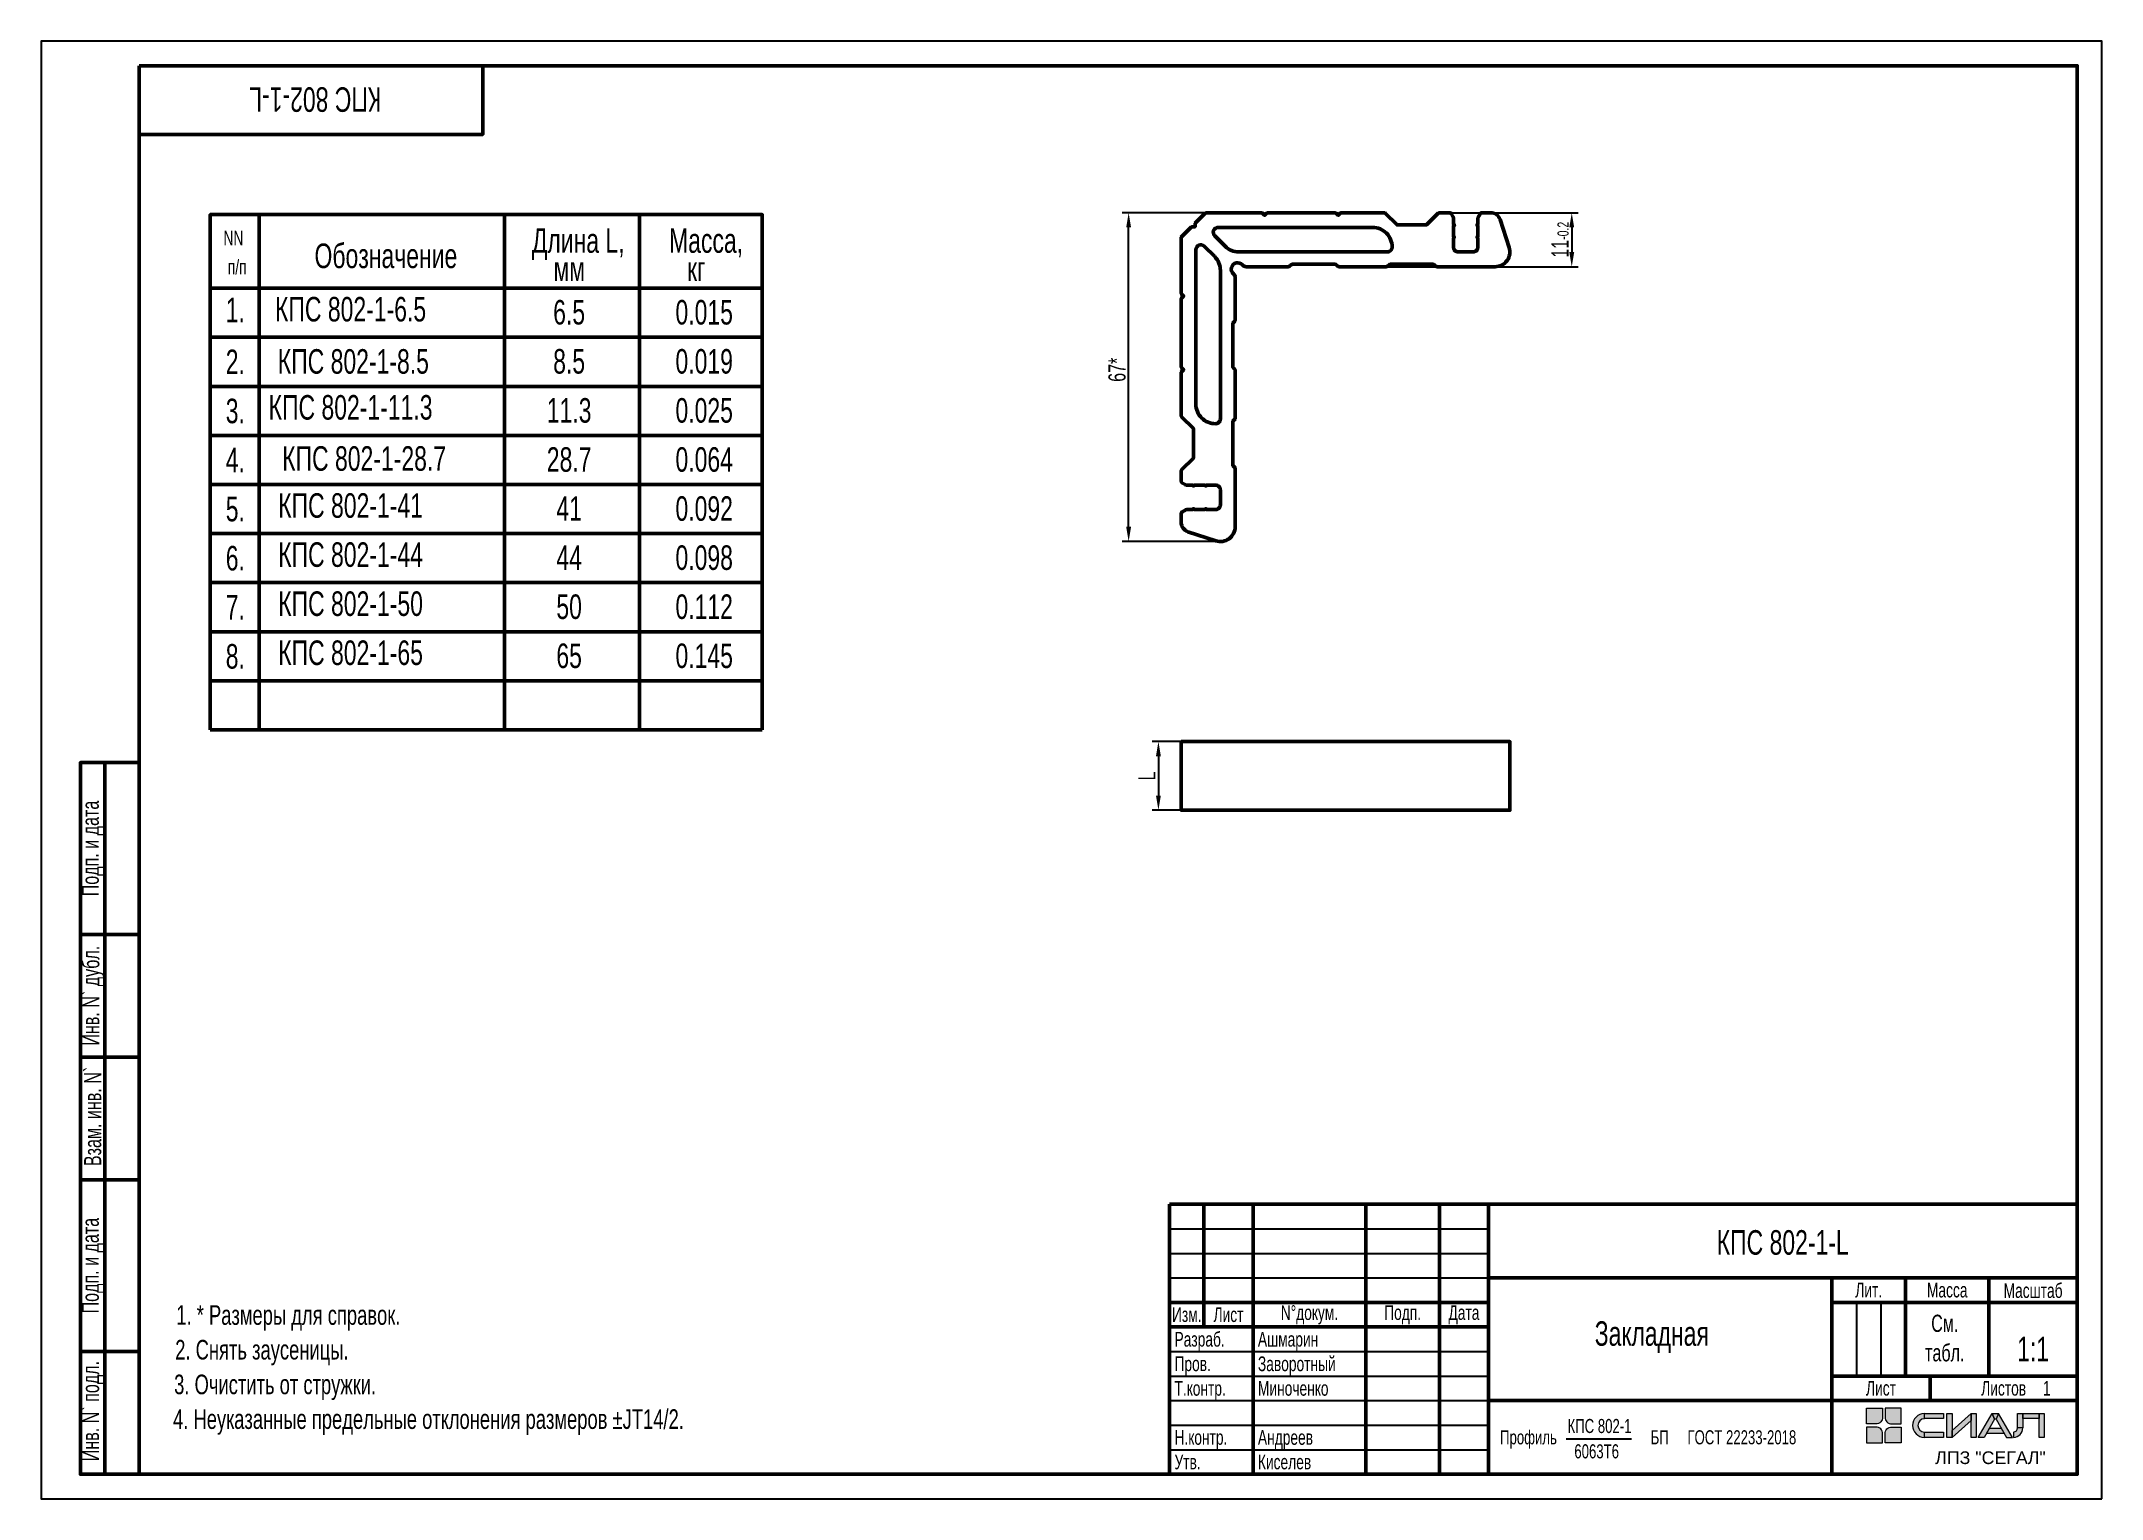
# Model space of a CAD drawing. Extents: x 3117 to 3537, y -625 to -328.
import ezdxf
from ezdxf.enums import TextEntityAlignment as Align

# ---------------------------------------------------------------- set-up
doc = ezdxf.new("R2010")
doc.units = 0
doc.header["$LTSCALE"] = 10
doc.header["$MEASUREMENT"] = 0
doc.header["$PDMODE"] = 3
doc.header["$PDSIZE"] = 5
doc.layers.get('0').update_dxf_attribs({"linetype": 'CONTINUOUS', "lineweight": 50})
doc.layers.get('DEFPOINTS').update_dxf_attribs({"linetype": 'CONTINUOUS'})
doc.layers.add('3', color=1, linetype='CONTINUOUS', lineweight=25)
doc.layers.add('4', color=4, linetype='CONTINUOUS', lineweight=25)
doc.styles.add('2', font='RUSS.SHX', dxfattribs={"width": 0.7, "height": 2})
doc.styles.add('3', font='RUSS.SHX', dxfattribs={"width": 0.7, "height": 3})
doc.styles.add('4', font='RUSS.shx', dxfattribs={"width": 0.7, "height": 3.5})
doc.styles.add('5', font='RUSS.SHX', dxfattribs={"width": 0.7})
doc.styles.add('System 2', font='arial.ttf', dxfattribs={"height": 2.7})
doc.dimstyles.new('MX1$0', dxfattribs={"dimtxt": 2.5, "dimasz": 3, "dimexe": 1.3, "dimexo": 0.6, "dimgap": 0.6, "dimtad": 1, "dimdec": 1, "dimzin": 12, "dimdsep": 46, "dimtxsty": '4', "dimcen": 0, "dimclrd": 256, "dimclre": 256, "dimclrt": 256, "dimaunit": 1, "dimadec": 0, "dimazin": 0, "dimtfac": 1, "dimtdec": 1, "dimtmove": 0, "dimatfit": 3, "dimfxl": 0, "dimtvp": 1, "dimtolj": 1, "dimtzin": 12, "dimlwd": -1, "dimlwe": -1, "dimarcsym": 0})

# ---------------------------------------------------------------- blocks, each defined once
blk = doc.blocks.new('Logo')
at = {"lineweight": 0, "ltscale": 0.5}
h = blk.add_hatch(color=164, dxfattribs=at)
h.dxf.hatch_style = 1
h.paths.add_polyline_path([(-39.18, 13.47), (-39.18, 11.62, 0.414214), (-37.82, 10.26), (-35.86, 10.26), (-35.86, 13.47)])
h.paths.add_polyline_path([(-42.98, 10.26), (-41.02, 10.26, 0.414214), (-39.66, 11.62), (-39.66, 13.47), (-42.98, 13.47)])
h = blk.add_hatch(color=164, dxfattribs=at)
h.dxf.hatch_style = 1
h.paths.add_polyline_path([(-35.86, 6.41), (-35.86, 9.62), (-37.82, 9.62, 0.414214), (-39.18, 8.26), (-39.18, 6.41)])
h.paths.add_polyline_path([(-39.66, 6.41), (-39.66, 8.26, 0.414214), (-41.02, 9.62), (-42.98, 9.62), (-42.98, 6.41)])
at = {"layer": '4'}
h = blk.add_hatch(color=164, dxfattribs=at)
h.dxf.hatch_style = 1
h.paths.add_polyline_path([(-27.27, 12.39), (-31.16, 12.39), (-31.16, 11.32), (-27.27, 11.32)])
h.paths.add_polyline_path([(-31.16, 11.32), (-31.16, 12.39, 0.978007), (-31.16, 7.51), (-31.16, 8.58, -0.960986)])
h.paths.add_polyline_path([(-27.27, 8.58), (-31.16, 8.58), (-31.16, 7.51), (-27.27, 7.51)])
h.paths.add_polyline_path([(-25.49, 12.39), (-26.56, 12.39), (-26.56, 7.51), (-25.49, 7.51)])
h.paths.add_polyline_path([(-21.64, 10.93), (-21.64, 12.39), (-25.49, 8.94), (-25.49, 7.51)])
h.paths.add_polyline_path([(-20.57, 12.39), (-21.64, 12.39), (-21.64, 7.51), (-20.57, 7.51)])
h.paths.add_polyline_path([(-16.85, 11.24), (-17.33, 12.39), (-20.18, 7.51), (-18.94, 7.51)])
h.paths.add_polyline_path([(-16.04, 12.39), (-17.33, 12.39), (-16.85, 11.24), (-16.52, 11.24)])
h.paths.add_polyline_path([(-16.04, 12.39), (-16.52, 11.24), (-14.44, 7.51), (-13.19, 7.51)])
h.paths.add_polyline_path([(-15.48, 9.38), (-17.89, 9.38), (-18.49, 8.31), (-14.88, 8.31)])
h.paths.add_polyline_path([(-11.1, 9.45), (-12.18, 9.45, -0.37614), (-12.97, 8.58), (-12.97, 7.51, 0.403365)])
h.paths.add_polyline_path([(-11.11, 12.39), (-12.18, 12.39), (-12.18, 9.45), (-11.1, 9.45)])
h.paths.add_polyline_path([(-7.79, 12.39), (-11.11, 12.39), (-11.11, 11.32), (-7.79, 11.32)])
h.paths.add_polyline_path([(-6.72, 12.39), (-7.79, 12.39), (-7.79, 7.51), (-6.72, 7.51)])
at = {"color": 164, "lineweight": 0, "ltscale": 0.5}
blk.add_line((-12.97, 8.58), (-12.97, 7.51), dxfattribs=at)
for points in [[(-42.98, 13.47), (-39.66, 13.47), (-39.66, 11.62, -0.414214), (-41.02, 10.26), (-42.98, 10.26)], [(-35.86, 13.47), (-39.18, 13.47), (-39.18, 11.62, 0.414214), (-37.82, 10.26), (-35.86, 10.26)], [(-42.98, 6.41), (-39.66, 6.41), (-39.66, 8.26, 0.414214), (-41.02, 9.62), (-42.98, 9.62)], [(-35.86, 6.41), (-39.18, 6.41), (-39.18, 8.26, -0.414214), (-37.82, 9.62), (-35.86, 9.62)]]:
    blk.add_lwpolyline(points, format="xyb", close=True, dxfattribs=at)
for points in [[(-31.16, 11.32), (-31.16, 12.39), (-27.27, 12.39), (-27.27, 11.32)], [(-31.16, 7.51), (-31.16, 8.58), (-27.27, 8.58), (-27.27, 7.51)], [(-26.56, 12.39), (-25.49, 12.39), (-25.49, 7.51), (-26.56, 7.51)], [(-21.64, 12.39), (-21.64, 10.93), (-25.49, 7.51), (-25.49, 8.94)], [(-21.64, 12.39), (-20.57, 12.39), (-20.57, 7.51), (-21.64, 7.51)], [(-17.33, 12.39), (-16.85, 11.24), (-18.94, 7.51), (-20.18, 7.51)], [(-18.49, 8.31), (-17.89, 9.38), (-15.48, 9.38), (-14.88, 8.31)], [(-16.04, 12.39), (-16.52, 11.24), (-14.44, 7.51), (-13.19, 7.51)], [(-12.18, 12.39), (-11.11, 12.39), (-11.1, 9.45), (-12.18, 9.45)], [(-11.11, 11.32), (-11.11, 12.39), (-7.79, 12.39), (-7.79, 11.32)], [(-7.79, 12.39), (-6.72, 12.39), (-6.72, 7.51), (-7.79, 7.51)]]:
    blk.add_lwpolyline(points, close=True, dxfattribs=at)
blk.add_lwpolyline([(-17.33, 12.39), (-16.04, 12.39), (-16.52, 11.24), (-16.85, 11.24), (-17.33, 12.39)], dxfattribs=at)
for centre, radius, start, end in [((-31.11, 9.95), 2.44, 91.274, 268.726), ((-31.11, 9.95), 1.37, 92.2795, 267.7205), ((-13.05, 9.45), 1.94, 272.1303, 0), ((-13.07, 9.47), 0.897, 276.2064, 358.6595)]:
    blk.add_arc(centre, radius, start, end, dxfattribs=at)
at = {"color": 8, "ltscale": 0.5, "style": 'System 2'}
blk.add_text('ЛПЗ "СЕГАЛ"', height=2.592, dxfattribs=at).set_placement((-28.95, 2.07))
blk = doc.blocks.new('*D42')
at = {"layer": '4'}
for p, q in [((3403.43, -362.48), (3430.06, -362.48)), ((3428.76, -365.48), (3428.76, -370.48)), ((3388.45, -373.48), (3430.06, -373.48))]:
    blk.add_line(p, q, dxfattribs=at)
for points in [[(3428.26, -365.48), (3429.26, -365.48), (3428.76, -362.48)], [(3428.26, -370.48), (3429.26, -370.48), (3428.76, -373.48)]]:
    blk.add_solid(points, dxfattribs=at)
at = {"layer": 'DEFPOINTS', "color": 0}
for p in [(3402.83, -362.48), (3387.85, -373.48), (3428.76, -373.48)]:
    blk.add_point(p, dxfattribs=at)
at = {"layer": '4', "insert": (3426.39, -367.98), "char_height": 3.5, "attachment_point": 5, "rotation": 90, "style": '4'}
blk.add_mtext('\\A1;11{\\A0;\\H0.65x;-0.2}', dxfattribs=at)
blk = doc.blocks.new('*D43')
at = {"layer": '4'}
for p, q in [((3362.48, -362.48), (3337.14, -362.48)), ((3338.44, -426.48), (3338.44, -365.48)), ((3356.55, -429.48), (3337.14, -429.48))]:
    blk.add_line(p, q, dxfattribs=at)
for points in [[(3337.94, -365.48), (3338.94, -365.48), (3338.44, -362.48)], [(3337.94, -426.48), (3338.94, -426.48), (3338.44, -429.48)]]:
    blk.add_solid(points, dxfattribs=at)
at = {"layer": 'DEFPOINTS', "color": 0}
for p in [(3338.44, -362.48), (3363.08, -362.48), (3357.15, -429.48)]:
    blk.add_point(p, dxfattribs=at)
at = {"layer": '4', "insert": (3336.09, -394.48), "char_height": 3.5, "attachment_point": 5, "rotation": 90, "style": '4'}
blk.add_mtext('\\A1;67*', dxfattribs=at)
blk = doc.blocks.new('*D44')
at = {"layer": '4'}
for p, q in [((3351.72, -470.24), (3343.21, -470.24)), ((3344.51, -473.24), (3344.51, -481.24)), ((3351.72, -484.24), (3343.21, -484.24))]:
    blk.add_line(p, q, dxfattribs=at)
for points in [[(3344.01, -473.24), (3345.01, -473.24), (3344.51, -470.24)], [(3344.01, -481.24), (3345.01, -481.24), (3344.51, -484.24)]]:
    blk.add_solid(points, dxfattribs=at)
at = {"layer": 'DEFPOINTS', "color": 0}
for p in [(3352.32, -470.24), (3344.51, -484.24), (3352.32, -484.24)]:
    blk.add_point(p, dxfattribs=at)
at = {"layer": '4', "insert": (3342.16, -477.24), "char_height": 3.5, "attachment_point": 5, "rotation": 90, "style": '4'}
blk.add_mtext('\\A1;L', dxfattribs=at)

msp = doc.modelspace()

# ---------------------------------------------------------------- linework, layer by layer
at = {"linetype": 'Continuous'}
for p, q in [((3129.79, -474.53), (3129.79, -619.53)), ((3124.79, -509.53), (3136.79, -509.53)), ((3136.79, -534.53), (3124.79, -534.53)), ((3124.79, -559.53), (3136.79, -559.53)), ((3136.79, -594.53), (3124.79, -594.53))]:
    msp.add_line(p, q, dxfattribs=at)
for points in [[(3206.79, -332.53), (3206.79, -346.53), (3136.79, -346.53)], [(3151.24, -467.86), (3151.24, -362.86), (3263.76, -362.86), (3263.76, -467.86)], [(3161.24, -362.86), (3161.24, -467.86)], [(3211.24, -362.86), (3211.24, -467.86)], [(3238.77, -362.86), (3238.77, -467.86)], [(3151.24, -377.86), (3263.76, -377.86)], [(3151.24, -387.86), (3263.76, -387.86)], [(3151.24, -397.86), (3263.76, -397.86)], [(3151.24, -407.86), (3263.76, -407.86)], [(3151.24, -417.86), (3263.76, -417.86)], [(3151.24, -427.86), (3263.76, -427.86)], [(3151.24, -437.86), (3263.76, -437.86)], [(3151.24, -447.86), (3263.76, -447.86)], [(3151.24, -457.86), (3263.76, -457.86)], [(3151.24, -467.86), (3263.76, -467.86)], [(3346.79, -564.53), (3531.79, -564.53)], [(3346.79, -619.53), (3346.79, -564.53)], [(3353.79, -564.53), (3353.79, -589.53)], [(3363.79, -564.53), (3363.79, -619.53)], [(3386.79, -564.53), (3386.79, -619.53)], [(3401.79, -564.53), (3401.79, -619.53)], [(3411.79, -564.53), (3411.79, -619.53)], [(3411.79, -579.53), (3531.79, -579.53)], [(3481.79, -579.53), (3481.79, -619.53)], [(3496.79, -579.53), (3496.79, -599.53)], [(3513.79, -579.53), (3513.79, -599.53)], [(3346.79, -584.53), (3411.79, -584.53)], [(3481.79, -584.53), (3531.79, -584.53)], [(3346.79, -589.53), (3411.79, -589.53)], [(3481.79, -599.53), (3531.79, -599.53)], [(3501.79, -599.53), (3501.79, -604.53)], [(3411.79, -604.53), (3531.79, -604.53)]]:
    msp.add_lwpolyline(points)
msp.add_lwpolyline([(3136.79, -332.53), (3531.79, -332.53), (3531.79, -619.53), (3136.79, -619.53)], close=True)
for points in [[(3359.73, -384.89, 0.198912), (3359.65, -385.1), (3359.65, -393.85, 0.198912), (3359.73, -394.07), (3360.06, -394.39, -0.198912), (3360.15, -394.6), (3360.15, -404.35, -0.198912), (3360.06, -404.57), (3359.73, -404.89, 0.198912), (3359.65, -405.1), (3359.65, -413.85, 0.198912), (3359.73, -414.07), (3360.06, -414.39, -0.198912), (3360.15, -414.6), (3360.15, -426.48, -0.509525), (3356.22, -429.33), (3350.53, -427.48, -0.32492), (3349.15, -425.58), (3349.15, -423.73, -0.267949), (3349.3, -423.47), (3350.08, -423.02, -0.131652), (3350.23, -422.98), (3351.45, -422.98, -1), (3351.85, -422.98), (3353.95, -422.98, -1), (3354.35, -422.98), (3356.15, -422.98, 0.414214), (3357.15, -421.98), (3357.15, -418.98, 0.414214), (3356.15, -417.98), (3354.35, -417.98, -1), (3353.95, -417.98), (3351.85, -417.98, -1), (3351.45, -417.98), (3350.23, -417.98, -0.131652), (3350.08, -417.94), (3349.3, -417.49, -0.267949), (3349.15, -417.23), (3349.15, -415.1, -0.198912), (3349.23, -414.89), (3351.65, -412.48), (3351.65, -406.48), (3349.23, -404.07, -0.198912), (3349.15, -403.85), (3349.15, -395.1, -0.198912), (3349.23, -394.89), (3349.65, -394.48), (3349.23, -394.07, -0.198912), (3349.15, -393.85), (3349.15, -380.1, -0.198912), (3349.23, -379.89), (3349.65, -379.48), (3349.23, -379.07, -0.198912), (3349.15, -378.85), (3349.15, -367.6, -0.198912), (3349.23, -367.39), (3351.21, -365.42, -0.198912), (3351.42, -365.33), (3352, -365.33), (3352, -364.75, -0.198912), (3352.09, -364.54), (3354.06, -362.57, -0.198912), (3354.27, -362.48), (3365.52, -362.48, -0.198912), (3365.73, -362.57), (3366.15, -362.98), (3366.56, -362.57, -0.198912), (3366.77, -362.48), (3380.52, -362.48, -0.198912), (3380.73, -362.57), (3381.15, -362.98), (3381.56, -362.57, -0.198912), (3381.77, -362.48), (3390.52, -362.48, -0.198912), (3390.73, -362.57), (3393.15, -364.98), (3399.15, -364.98), (3401.56, -362.57, -0.198912), (3401.77, -362.48), (3403.9, -362.48, -0.267949), (3404.16, -362.63), (3404.61, -363.41, -0.131652), (3404.65, -363.56), (3404.65, -364.78, -1), (3404.65, -365.18), (3404.65, -367.28, -1), (3404.65, -367.68), (3404.65, -369.48, 0.414214), (3405.65, -370.48), (3408.65, -370.48, 0.414214), (3409.65, -369.48), (3409.65, -367.68, -1), (3409.65, -367.28), (3409.65, -365.18, -1), (3409.65, -364.78), (3409.65, -363.56, -0.131652), (3409.69, -363.41), (3410.14, -362.63, -0.267949), (3410.4, -362.48), (3412.25, -362.48, -0.32492), (3414.15, -363.86), (3416, -369.55, -0.509525), (3413.15, -373.48), (3401.27, -373.48, -0.198912), (3401.06, -373.39), (3400.73, -373.07, 0.198912), (3400.52, -372.98), (3391.77, -372.98, 0.198912), (3391.56, -373.07), (3391.23, -373.39, -0.198912), (3391.02, -373.48), (3381.27, -373.48, -0.198912), (3381.06, -373.39), (3380.73, -373.07, 0.198912), (3380.52, -372.98), (3371.77, -372.98, 0.198912), (3371.56, -373.07), (3371.23, -373.39, -0.198912), (3371.02, -373.48), (3362.39, -373.48, -0.218466), (3361.63, -373.13, 1.077906), (3359.8, -374.96, -0.218466), (3360.15, -375.72), (3360.15, -384.35, -0.198912), (3360.06, -384.57)], [(3355.98, -371.43, -0.198912), (3357.15, -374.26), (3357.15, -404.48, -0.414214), (3356.15, -405.48, -0.414214), (3352.15, -401.48), (3352.15, -370.01, -0.668179), (3353.85, -369.31)], [(3358.1, -369.31, 0.198912), (3360.92, -370.48), (3391.15, -370.48, 0.414214), (3392.15, -369.48, 0.414214), (3388.15, -365.48), (3356.68, -365.48, 0.668179), (3355.98, -367.18)]]:
    msp.add_lwpolyline(points, format="xyb", close=True)
at = {"ltscale": 5}
msp.add_lwpolyline([(3349.15, -470.24), (3416.15, -470.24), (3416.15, -484.24), (3349.15, -484.24)], close=True, dxfattribs=at)
at = {"linetype": 'Continuous'}
msp.add_lwpolyline([(3136.79, -619.53), (3124.79, -619.53), (3124.79, -474.53), (3136.79, -474.53)], dxfattribs=at)
at = {"layer": '3'}
for p, q in [((3346.79, -569.53), (3411.79, -569.53)), ((3346.79, -574.53), (3411.79, -574.53)), ((3346.79, -579.53), (3411.79, -579.53)), ((3486.79, -584.53), (3486.79, -599.53)), ((3491.79, -584.53), (3491.79, -599.53)), ((3346.79, -594.53), (3411.79, -594.53)), ((3346.79, -599.53), (3411.79, -599.53)), ((3346.79, -604.53), (3411.79, -604.53)), ((3346.79, -609.53), (3411.79, -609.53)), ((3427.59, -612.29), (3440.93, -612.29)), ((3346.79, -614.53), (3411.79, -614.53))]:
    msp.add_line(p, q, dxfattribs=at)
msp.add_lwpolyline([(3536.79, -624.53), (3536.79, -327.53), (3116.79, -327.53), (3116.79, -624.53)], close=True, dxfattribs=at)

# ---------------------------------------------------------------- block references
at = {"layer": '4'}
msp.add_blockref('Logo', (3531.79, -619.53), dxfattribs=at)

# ---------------------------------------------------------------- texts
at = {"layer": '3', "style": '5', "width": 0.7}
msp.add_text('КПС 802-1-L', height=5, rotation=180, dxfattribs=at).set_placement((3172.66, -339.42), align=Align.MIDDLE_CENTER)
at = {"layer": '3', "style": '3', "width": 0.7}
for s, p in [('NN ', (3156.36, -367.62)), (' п/п', (3156.36, -373.48)), ('Лит.', (3489.29, -582.03)), ('Масса', (3505.29, -582.03)), ('Масштаб', (3522.79, -582.03)), ('Изм.', (3350.29, -587.03)), ('Лист', (3358.79, -587.03)), ('N%%Dдокум.', (3375.29, -587.03)), ('Подп.', (3394.29, -587.03)), ('Дата', (3406.79, -587.03)), ('Лист', (3491.79, -602.03)), ('Листов', (3516.79, -602.03))]:
    msp.add_text(s, height=3, dxfattribs=at).set_placement(p, align=Align.MIDDLE)
at = {"layer": '3', "style": '5', "width": 0.7}
for s, p in [('Обозначение', (3187.05, -371.26)), ('Длина L, ', (3226.9, -368.15)), ('Масса, ', (3252.96, -368.15)), ('мм', (3224.43, -373.9)), ('кг', (3250.31, -373.9)), ('1.', (3156.36, -382.3)), ('2.', (3156.36, -392.87)), ('3.', (3156.36, -402.87)), ('4.', (3156.36, -412.87)), ('5.', (3156.36, -422.87)), ('6.', (3156.36, -432.87)), ('7.', (3156.36, -442.87)), ('8.', (3156.36, -452.87)), ('КПС 802-1-L', (3471.76, -572.3))]:
    msp.add_text(s, height=5, dxfattribs=at).set_placement(p, align=Align.MIDDLE_CENTER)
at = {"layer": '3', "linetype": 'Continuous', "style": '4', "width": 0.7}
for s, p in [('Подп. и дата', (3127.29, -492.03)), ('Инв. N` дубл.', (3127.29, -522.03)), ('Взам. инв. N`', (3127.18, -546.63)), ('Подп. и дата', (3127.29, -577.03)), ('Инв. N` подл.', (3127.22, -606.67))]:
    msp.add_text(s, height=3.5, rotation=90, dxfattribs=at).set_placement(p, align=Align.MIDDLE)
for s, p in [('1. * Размеры для справок.', (3144.33, -589.09)), ('2. Снять заусеницы.', (3144.11, -596.16)), ('3. Очистить от стружки.', (3143.89, -603.23)), ('4. Неуказанные предельные отклонения размеров ±JT14/2.', (3143.67, -610.3))]:
    msp.add_text(s, height=4, dxfattribs=at).set_placement(p)
at = {"layer": '3', "width": 0.7}
for s, height, style, p in [('См.', 3.5, '4', (3504.79, -590.53)), ('Закладная', 5, '5', (3445.08, -593.36)), ('1:1', 5, '5', (3522.79, -596.53)), ('табл.', 3.5, '4', (3504.79, -596.53))]:
    msp.add_text(s, height=height, dxfattribs=dict(at, style=style)).set_placement(p, align=Align.CENTER)
for s, height, style, p in [('Разраб.', 3, '3', (3347.79, -593.53)), ('Ашмарин', 3, '3', (3364.79, -593.53)), ('Пров.', 3, '3', (3347.79, -598.53)), ('Заворотный', 3, '3', (3364.79, -598.53)), ('Т.контр.', 3, '3', (3347.79, -603.53)), ('Миноченко', 3, '3', (3364.79, -603.53)), ('1', 3, '3', (3524.79, -603.53)), ('КПС 802-1', 2.867, '2', (3427.9, -611.14)), ('Н.контр.', 3, '3', (3347.79, -613.53)), ('Андреев', 3, '3', (3364.79, -613.53)), ('Профиль', 2.867, '2', (3414.15, -613.44)), ('БП', 2.867, '2', (3444.84, -613.44)), ('ГОСТ 22233-2018', 2.8665, '2', (3452.34, -613.44)), ('Утв.', 3, '3', (3347.79, -618.53)), ('Киселев', 3, '3', (3364.79, -618.53)), ('6063Т6', 2.867, '2', (3429.29, -616.3))]:
    msp.add_text(s, height=height, dxfattribs=dict(at, style=style)).set_placement(p)
at = {"layer": '4', "style": '5', "width": 0.7}
for s, p in [('КПС 802-1-6.5', (3179.85, -382.14)), ('6.5', (3224.4, -382.76)), ('0.015', (3251.93, -382.76)), ('КПС 802-1-8.5', (3180.42, -392.78)), ('8.5', (3224.4, -392.76)), ('0.019', (3251.93, -392.76)), ('КПС 802-1-11.3', (3179.85, -402.14)), ('11.3', (3224.4, -402.76)), ('0.025', (3251.93, -402.76)), ('КПС 802-1-28.7', (3182.61, -412.56)), ('28.7', (3224.4, -412.76)), ('0.064', (3251.93, -412.76)), ('КПС 802-1-41', (3179.85, -422.14)), ('41', (3224.4, -422.76)), ('0.092', (3251.93, -422.76)), ('КПС 802-1-44', (3179.85, -432.14)), ('44', (3224.4, -432.76)), ('0.098', (3251.93, -432.76)), ('КПС 802-1-50', (3179.85, -442.14)), ('50', (3224.4, -442.76)), ('0.112', (3251.93, -442.76)), ('КПС 802-1-65', (3179.85, -452.14)), ('65', (3224.4, -452.76)), ('0.145', (3251.93, -452.76))]:
    msp.add_text(s, height=5, dxfattribs=at).set_placement(p, align=Align.MIDDLE_CENTER)

# ---------------------------------------------------------------- dimensions: what is measured, and where the dimension line sits
at = {"layer": '4'}
for base, p1, p2, text, picture, middle in [((3428.76, -373.48), (3402.83, -362.48), (3387.85, -373.48), '<>{\\A0;\\H0.65x;-0.2}', '*D42', (3428.76, -367.98)), ((3338.44, -362.48), (3357.15, -429.48), (3363.08, -362.48), '<>*', '*D43', (3338.44, -394.48))]:
    dim = msp.add_linear_dim(base=base, p1=p1, p2=p2, angle=90, text=text, dimstyle='MX1$0', override={"dimfxl": 0.5}, dxfattribs=at)
    dim.commit()
    dim.dimension.update_dxf_attribs({"geometry": picture, "text_midpoint": middle, "dimtype": 160})
dim = msp.add_linear_dim(base=(3344.51, -484.24), p1=(3352.32, -470.24), p2=(3352.32, -484.24), angle=90, text='L', dimstyle='MX1$0', override={"dimfxl": 0.5}, dxfattribs=at)
dim.commit()
dim.dimension.update_dxf_attribs({"geometry": '*D44', "text_midpoint": (3342.16, -477.24)})

doc.saveas('drawing.dxf')
